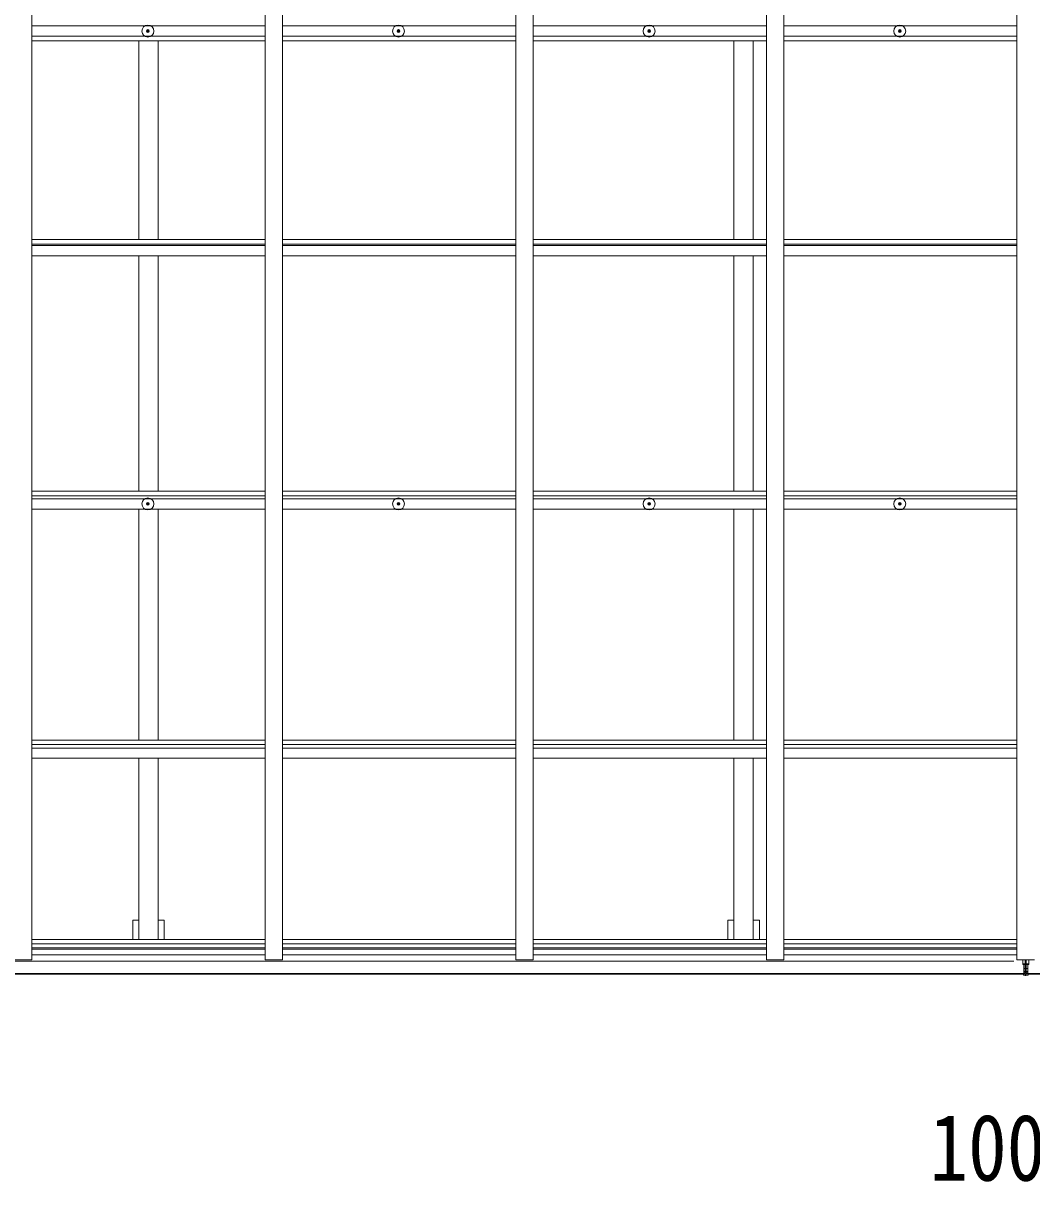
# Model space of a CAD drawing. Units: millimetres at full size, sheet at 1:40; details may follow other scales. Extents: x -11181 to 11305, y -7804 to 7716.
# Drawn here: x 848 to 3730, y 733 to 4042 of the extents above; entities that cross this region are included whole.
import ezdxf
from ezdxf.enums import TextEntityAlignment as Align

# ---------------------------------------------------------------- set-up
doc = ezdxf.new("R2010")
doc.units = ezdxf.units.MM
doc.header["$LTSCALE"] = 40
for name, color, linetype, lineweight in [('0-1_本体', 4, 'Continuous', 9), ('0-2_部品', 7, 'Continuous', 9), ('0-3_ELV2', 4, 'Continuous', 9), ('0-A_寸法', 6, 'Continuous', 9)]:
    doc.layers.add(name, color=color, linetype=linetype, lineweight=lineweight)
doc.styles.add('ＭＳ ゴシック', font='')
doc.styles.get('ＭＳ ゴシック').set_extended_font_data('MS Gothic')

msp = doc.modelspace()

# ---------------------------------------------------------------- linework, layer by layer
at = {"layer": '0-1_本体'}
for p, q in [((873.46, 1366.46), (873.46, 6673.49)), ((1539.46, 1366.46), (1539.46, 6673.49)), ((1589.46, 1366.46), (1589.46, 6673.49)), ((2255.46, 1366.46), (2255.46, 6673.49)), ((2305.46, 1366.46), (2305.46, 6673.49)), ((2971.46, 1366.46), (2971.46, 6673.49)), ((3021.46, 1366.46), (3021.46, 6673.49)), ((3687.45, 1366.46), (3687.45, 6673.49)), ((873.46, 4034.97), (1539.46, 4034.97)), ((873.46, 4004.97), (1539.46, 4004.97)), ((1589.46, 4034.97), (2255.46, 4034.97)), ((1589.46, 4004.97), (2255.46, 4004.97)), ((2305.46, 4034.97), (2971.46, 4034.97)), ((2305.46, 4004.97), (2971.46, 4004.97)), ((3021.46, 4034.97), (3687.45, 4034.97)), ((3021.46, 4004.97), (3687.45, 4004.97)), ((873.46, 3991.97), (1539.46, 3991.97)), ((1178.96, 3424.45), (1178.96, 3991.97)), ((1233.96, 3424.45), (1233.96, 3991.97)), ((1589.46, 3991.97), (2255.46, 3991.97)), ((2305.46, 3991.97), (2971.46, 3991.97)), ((2878.96, 3424.45), (2878.96, 3991.97)), ((2933.96, 3424.45), (2933.96, 3991.97)), ((3021.46, 3991.97), (3687.45, 3991.97)), ((873.46, 3424.45), (1539.46, 3424.45)), ((873.46, 3411.43), (1539.46, 3411.43)), ((1589.46, 3424.45), (2255.46, 3424.45)), ((1589.46, 3411.43), (2255.46, 3411.43)), ((2305.46, 3424.45), (2971.46, 3424.45)), ((2305.46, 3411.43), (2971.46, 3411.43)), ((3021.46, 3424.45), (3687.45, 3424.45)), ((3021.46, 3411.43), (3687.45, 3411.43)), ((873.46, 3407.57), (1539.46, 3407.57)), ((873.46, 3377.69), (1539.46, 3377.69)), ((1178.96, 2705.15), (1178.96, 3377.69)), ((1233.96, 2705.15), (1233.96, 3377.69)), ((1589.46, 3407.57), (2255.46, 3407.57)), ((1589.46, 3377.69), (2255.46, 3377.69)), ((2305.46, 3407.57), (2971.46, 3407.57)), ((2305.46, 3377.69), (2971.46, 3377.69)), ((2878.96, 2705.15), (2878.96, 3377.69)), ((2933.96, 2705.15), (2933.96, 3377.69)), ((3021.46, 3407.57), (3687.45, 3407.57)), ((3021.46, 3377.69), (3687.45, 3377.69)), ((873.46, 2705.15), (1539.46, 2705.15)), ((873.46, 2692.24), (1539.46, 2692.24)), ((873.46, 2683.91), (1539.46, 2683.91)), ((1589.46, 2705.15), (2255.46, 2705.15)), ((1589.46, 2692.24), (2255.46, 2692.24)), ((1589.46, 2683.91), (2255.46, 2683.91)), ((2305.46, 2705.15), (2971.46, 2705.15)), ((2305.46, 2692.24), (2971.46, 2692.24)), ((2305.46, 2683.91), (2971.46, 2683.91)), ((3021.46, 2705.15), (3687.45, 2705.15)), ((3021.46, 2692.24), (3687.44, 2692.24)), ((3021.46, 2683.91), (3687.45, 2683.91)), ((873.46, 2654.64), (1539.46, 2654.64)), ((1178.96, 1994.38), (1178.96, 2654.64)), ((1233.96, 1994.38), (1233.96, 2654.64)), ((1589.46, 2654.64), (2255.46, 2654.64)), ((2305.46, 2654.64), (2971.46, 2654.64)), ((2878.96, 1994.38), (2878.96, 2654.64)), ((2933.96, 1994.38), (2933.96, 2654.64)), ((3021.46, 2654.64), (3687.45, 2654.64)), ((873.46, 1994.38), (1539.46, 1994.38)), ((1589.46, 1994.38), (2255.46, 1994.38)), ((2305.46, 1994.38), (2971.46, 1994.38)), ((3021.46, 1994.38), (3687.45, 1994.38)), ((873.46, 1981.54), (1539.46, 1981.54)), ((873.46, 1971.39), (1539.46, 1971.39)), ((1589.46, 1981.54), (2255.46, 1981.54)), ((1589.46, 1971.39), (2255.46, 1971.39)), ((2305.46, 1981.54), (2971.46, 1981.54)), ((2305.46, 1971.39), (2971.46, 1971.39)), ((3021.46, 1981.54), (3687.45, 1981.54)), ((3021.46, 1971.39), (3687.45, 1971.39)), ((873.46, 1942.42), (1539.46, 1942.42)), ((1178.96, 1425.32), (1178.96, 1942.42)), ((1233.96, 1425.32), (1233.96, 1942.42)), ((1589.46, 1942.42), (2255.46, 1942.42)), ((2305.46, 1942.42), (2971.46, 1942.42)), ((2878.96, 1425.32), (2878.96, 1942.42)), ((2933.96, 1425.32), (2933.96, 1942.42)), ((3021.46, 1942.42), (3687.45, 1942.42)), ((1251.66, 1480.16), (1233.96, 1480.16)), ((1251.66, 1480.16), (1251.66, 1425.32)), ((2951.66, 1480.16), (2933.96, 1480.16)), ((2951.66, 1480.16), (2951.66, 1425.32)), ((873.46, 1425.32), (1539.46, 1425.32)), ((1589.46, 1425.32), (2255.46, 1425.32)), ((2305.46, 1425.32), (2971.46, 1425.32)), ((3021.46, 1425.32), (3687.45, 1425.32)), ((873.46, 1412.5), (1539.46, 1412.5)), ((873.46, 1401.15), (1539.46, 1401.15)), ((873.46, 1397.37), (1539.46, 1397.37)), ((1589.46, 1412.5), (2255.46, 1412.5)), ((1589.46, 1401.15), (2255.46, 1401.15)), ((1589.46, 1397.37), (2255.46, 1397.37)), ((2305.46, 1412.5), (2971.46, 1412.5)), ((2305.46, 1401.15), (2971.46, 1401.15)), ((2305.46, 1397.37), (2971.46, 1397.37)), ((3021.46, 1412.5), (3687.45, 1412.5)), ((3021.46, 1401.15), (3687.45, 1401.15)), ((3021.46, 1397.37), (3687.45, 1397.37)), ((3678.46, 1363.14), (-1263.55, 1363.14)), ((823.46, 1366.46), (873.46, 1366.46)), ((873.46, 1381.42), (1539.46, 1381.42)), ((1539.46, 1366.46), (1589.46, 1366.46)), ((1589.46, 1381.42), (2255.46, 1381.42)), ((2255.46, 1366.46), (2305.46, 1366.46)), ((2305.46, 1381.42), (2971.46, 1381.42)), ((2971.46, 1366.46), (3021.46, 1366.46)), ((3021.46, 1381.42), (3687.45, 1381.42)), ((3687.45, 1366.46), (3737.85, 1366.46)), ((-1298.05, 1327.66), (3710.96, 1327.66)), ((-1298.05, 1325.59), (3710.96, 1325.59)), ((8723.36, 1327.66), (3714.35, 1327.66)), ((8723.36, 1325.59), (3714.35, 1325.59))]:
    msp.add_line(p, q, dxfattribs=at)
for points in [[(1178.96, 1480.16), (1161.26, 1480.16), (1161.26, 1425.32)], [(2878.96, 1480.16), (2861.26, 1480.16), (2861.26, 1425.32)]]:
    msp.add_lwpolyline(points, dxfattribs=at)
at = {"layer": '0-2_部品'}
for p, q in [((1202.41, 4020.47), (1203.52, 4020.49)), ((1202.41, 4019.47), (1203.52, 4019.45)), ((1203.52, 4020.49), (1204.04, 4020.59)), ((1203.52, 4019.45), (1204.04, 4019.35)), ((1204.14, 4021.11), (1204.04, 4020.59)), ((1204.14, 4018.84), (1204.04, 4019.35)), ((1204.16, 4022.22), (1204.14, 4021.11)), ((1204.16, 4017.73), (1204.14, 4018.84)), ((1205.16, 4022.22), (1205.17, 4021.11)), ((1205.16, 4017.73), (1205.17, 4018.84)), ((1205.17, 4021.11), (1205.27, 4020.59)), ((1205.17, 4018.84), (1205.27, 4019.35)), ((1205.79, 4020.49), (1205.27, 4020.59)), ((1205.79, 4019.45), (1205.27, 4019.35)), ((1206.9, 4020.47), (1205.79, 4020.49)), ((1206.9, 4019.47), (1205.79, 4019.45)), ((1918.41, 4020.47), (1919.52, 4020.49)), ((1918.41, 4019.47), (1919.52, 4019.45)), ((1919.52, 4020.49), (1920.04, 4020.59)), ((1919.52, 4019.45), (1920.04, 4019.35)), ((1920.14, 4021.11), (1920.04, 4020.59)), ((1920.14, 4018.84), (1920.04, 4019.35)), ((1920.16, 4022.22), (1920.14, 4021.11)), ((1920.16, 4017.73), (1920.14, 4018.84)), ((1921.16, 4022.22), (1921.17, 4021.11)), ((1921.16, 4017.73), (1921.17, 4018.84)), ((1921.17, 4021.11), (1921.27, 4020.59)), ((1921.17, 4018.84), (1921.27, 4019.35)), ((1921.79, 4020.49), (1921.27, 4020.59)), ((1921.79, 4019.45), (1921.27, 4019.35)), ((1922.9, 4020.47), (1921.79, 4020.49)), ((1922.9, 4019.47), (1921.79, 4019.45)), ((2634.41, 4020.47), (2635.52, 4020.49)), ((2634.41, 4019.47), (2635.52, 4019.45)), ((2635.52, 4020.49), (2636.04, 4020.59)), ((2635.52, 4019.45), (2636.04, 4019.35)), ((2636.14, 4021.11), (2636.04, 4020.59)), ((2636.14, 4018.84), (2636.04, 4019.35)), ((2636.16, 4022.22), (2636.14, 4021.11)), ((2636.16, 4017.73), (2636.14, 4018.84)), ((2637.16, 4022.22), (2637.17, 4021.11)), ((2637.16, 4017.73), (2637.17, 4018.84)), ((2637.17, 4021.11), (2637.27, 4020.59)), ((2637.17, 4018.84), (2637.27, 4019.35)), ((2637.79, 4020.49), (2637.27, 4020.59)), ((2637.79, 4019.45), (2637.27, 4019.35)), ((2638.9, 4020.47), (2637.79, 4020.49)), ((2638.9, 4019.47), (2637.79, 4019.45)), ((3350.41, 4020.47), (3351.52, 4020.49)), ((3350.41, 4019.47), (3351.52, 4019.45)), ((3351.52, 4020.49), (3352.04, 4020.59)), ((3351.52, 4019.45), (3352.04, 4019.35)), ((3352.14, 4021.11), (3352.04, 4020.59)), ((3352.14, 4018.84), (3352.04, 4019.35)), ((3352.16, 4022.22), (3352.14, 4021.11)), ((3352.16, 4017.73), (3352.14, 4018.84)), ((3353.16, 4022.22), (3353.17, 4021.11)), ((3353.16, 4017.73), (3353.17, 4018.84)), ((3353.17, 4021.11), (3353.27, 4020.59)), ((3353.17, 4018.84), (3353.27, 4019.35)), ((3353.79, 4020.49), (3353.27, 4020.59)), ((3353.79, 4019.45), (3353.27, 4019.35)), ((3354.9, 4020.47), (3353.79, 4020.49)), ((3354.9, 4019.47), (3353.79, 4019.45)), ((1202.41, 2669.78), (1203.52, 2669.8)), ((1202.41, 2668.78), (1203.52, 2668.76)), ((1203.52, 2669.8), (1204.04, 2669.9)), ((1203.52, 2668.76), (1204.04, 2668.66)), ((1204.14, 2670.42), (1204.04, 2669.9)), ((1204.14, 2668.14), (1204.04, 2668.66)), ((1204.16, 2671.52), (1204.14, 2670.42)), ((1204.16, 2667.03), (1204.14, 2668.14)), ((1205.16, 2671.52), (1205.17, 2670.42)), ((1205.16, 2667.03), (1205.17, 2668.14)), ((1205.17, 2670.42), (1205.27, 2669.9)), ((1205.17, 2668.14), (1205.27, 2668.66)), ((1205.79, 2669.8), (1205.27, 2669.9)), ((1205.79, 2668.76), (1205.27, 2668.66)), ((1206.9, 2669.78), (1205.79, 2669.8)), ((1206.9, 2668.78), (1205.79, 2668.76)), ((1918.41, 2669.78), (1919.52, 2669.8)), ((1918.41, 2668.78), (1919.52, 2668.76)), ((1919.52, 2669.8), (1920.04, 2669.9)), ((1919.52, 2668.76), (1920.04, 2668.66)), ((1920.14, 2670.42), (1920.04, 2669.9)), ((1920.14, 2668.14), (1920.04, 2668.66)), ((1920.16, 2671.52), (1920.14, 2670.42)), ((1920.16, 2667.03), (1920.14, 2668.14)), ((1921.16, 2671.52), (1921.17, 2670.42)), ((1921.16, 2667.03), (1921.17, 2668.14)), ((1921.17, 2670.42), (1921.27, 2669.9)), ((1921.17, 2668.14), (1921.27, 2668.66)), ((1921.79, 2669.8), (1921.27, 2669.9)), ((1921.79, 2668.76), (1921.27, 2668.66)), ((1922.9, 2669.78), (1921.79, 2669.8)), ((1922.9, 2668.78), (1921.79, 2668.76)), ((2634.41, 2669.78), (2635.52, 2669.8)), ((2634.41, 2668.78), (2635.52, 2668.76)), ((2635.52, 2669.8), (2636.04, 2669.9)), ((2635.52, 2668.76), (2636.04, 2668.66)), ((2636.14, 2670.42), (2636.04, 2669.9)), ((2636.14, 2668.14), (2636.04, 2668.66)), ((2636.16, 2671.52), (2636.14, 2670.42)), ((2636.16, 2667.03), (2636.14, 2668.14)), ((2637.16, 2671.52), (2637.17, 2670.42)), ((2637.16, 2667.03), (2637.17, 2668.14)), ((2637.17, 2670.42), (2637.27, 2669.9)), ((2637.17, 2668.14), (2637.27, 2668.66)), ((2637.79, 2669.8), (2637.27, 2669.9)), ((2637.79, 2668.76), (2637.27, 2668.66)), ((2638.9, 2669.78), (2637.79, 2669.8)), ((2638.9, 2668.78), (2637.79, 2668.76)), ((3350.41, 2669.78), (3351.52, 2669.8)), ((3350.41, 2668.78), (3351.52, 2668.76)), ((3351.52, 2669.8), (3352.04, 2669.9)), ((3351.52, 2668.76), (3352.04, 2668.66)), ((3352.14, 2670.42), (3352.04, 2669.9)), ((3352.14, 2668.14), (3352.04, 2668.66)), ((3352.16, 2671.52), (3352.14, 2670.42)), ((3352.16, 2667.03), (3352.14, 2668.14)), ((3353.16, 2671.52), (3353.17, 2670.42)), ((3353.16, 2667.03), (3353.17, 2668.14)), ((3353.17, 2670.42), (3353.27, 2669.9)), ((3353.17, 2668.14), (3353.27, 2668.66)), ((3353.79, 2669.8), (3353.27, 2669.9)), ((3353.79, 2668.76), (3353.27, 2668.66)), ((3354.9, 2669.78), (3353.79, 2669.8)), ((3354.9, 2668.78), (3353.79, 2668.76))]:
    msp.add_line(p, q, dxfattribs=at)
for centre, radius in [((1204.66, 4019.97), 17), ((1204.66, 4019.97), 4), ((1920.66, 4019.97), 17), ((1920.66, 4019.97), 4), ((2636.66, 4019.97), 17), ((2636.66, 4019.97), 4), ((3352.66, 4019.97), 17), ((3352.66, 4019.97), 4), ((1204.66, 2669.28), 17), ((1920.66, 2669.28), 17), ((2636.66, 2669.28), 17), ((3352.66, 2669.28), 17), ((1204.66, 2669.28), 4), ((1920.66, 2669.28), 4), ((2636.66, 2669.28), 4), ((3352.66, 2669.28), 4)]:
    msp.add_circle(centre, radius, dxfattribs=at)
for centre, start, end in [((1204.66, 4019.97), 167.44414, 192.55586), ((1204.66, 4019.97), 77.44414, 102.55586), ((1204.66, 4019.97), 257.44414, 282.55586), ((1204.66, 4019.97), 347.44414, 12.55586), ((1920.66, 4019.97), 167.44414, 192.55586), ((1920.66, 4019.97), 77.44414, 102.55586), ((1920.66, 4019.97), 257.44414, 282.55586), ((1920.66, 4019.97), 347.44414, 12.55586), ((2636.66, 4019.97), 167.44414, 192.55586), ((2636.66, 4019.97), 77.44414, 102.55586), ((2636.66, 4019.97), 257.44414, 282.55586), ((2636.66, 4019.97), 347.44414, 12.55586), ((3352.66, 4019.97), 167.44414, 192.55586), ((3352.66, 4019.97), 77.44414, 102.55586), ((3352.66, 4019.97), 257.44414, 282.55586), ((3352.66, 4019.97), 347.44414, 12.55586), ((1204.66, 2669.28), 167.44414, 192.55586), ((1204.66, 2669.28), 77.44414, 102.55586), ((1204.66, 2669.28), 257.44414, 282.55586), ((1204.66, 2669.28), 347.44414, 12.55586), ((1920.66, 2669.28), 167.44414, 192.55586), ((1920.66, 2669.28), 77.44414, 102.55586), ((1920.66, 2669.28), 257.44414, 282.55586), ((1920.66, 2669.28), 347.44414, 12.55586), ((2636.66, 2669.28), 167.44414, 192.55586), ((2636.66, 2669.28), 77.44414, 102.55586), ((2636.66, 2669.28), 257.44414, 282.55586), ((2636.66, 2669.28), 347.44414, 12.55586), ((3352.66, 2669.28), 167.44414, 192.55586), ((3352.66, 2669.28), 77.44414, 102.55586), ((3352.66, 2669.28), 257.44414, 282.55586), ((3352.66, 2669.28), 347.44414, 12.55586)]:
    msp.add_arc(centre, 2.3, start, end, dxfattribs=at)
at = {"layer": '0-3_ELV2'}
for p, q in [((3704.15, 1366.46), (3704.15, 1355.57)), ((3711.15, 1362.63), (3711.15, 1366.46)), ((3711.15, 1362.63), (3714.15, 1362.63)), ((3711.15, 1362.63), (3711.15, 1355.56)), ((3714.15, 1362.63), (3714.15, 1366.46)), ((3714.15, 1362.63), (3714.15, 1355.56)), ((3721.15, 1366.46), (3721.15, 1355.57)), ((3704.15, 1355.07), (3711.15, 1355.13)), ((3704.15, 1353.7), (3711.15, 1353.63)), ((3706.15, 1327.13), (3706.15, 1325.64)), ((3711.15, 1325.33), (3706.15, 1325.64)), ((3706.15, 1325.64), (3706.15, 1322.63)), ((3707.15, 1353.67), (3707.15, 1341.8)), ((3707.15, 1341.8), (3711.15, 1341.84)), ((3707.15, 1341.8), (3707.15, 1333.57)), ((3707.15, 1333.57), (3711.15, 1333.63)), ((3707.15, 1333.57), (3707.15, 1329.97)), ((3707.15, 1329.97), (3711.15, 1330.04)), ((3707.15, 1329.97), (3707.15, 1328.13)), ((3707.15, 1328.13), (3711.15, 1328.13)), ((3711.15, 1355.56), (3714.15, 1355.56)), ((3711.15, 1355.56), (3711.15, 1345.92)), ((3711.15, 1345.92), (3714.15, 1345.92)), ((3711.15, 1345.92), (3711.15, 1338.85)), ((3711.15, 1338.85), (3714.15, 1338.85)), ((3711.15, 1328.13), (3711.15, 1338.85)), ((3711.15, 1328.13), (3711.15, 1325.33)), ((3712.65, 1325.24), (3711.15, 1325.33)), ((3719.15, 1325.64), (3712.65, 1325.24)), ((3712.65, 1322.24), (3712.65, 1325.24)), ((3714.15, 1355.56), (3714.15, 1345.92)), ((3721.15, 1354.2), (3714.15, 1354.13)), ((3714.15, 1345.92), (3714.15, 1338.85)), ((3714.15, 1328.13), (3714.15, 1338.85)), ((3714.15, 1330.04), (3718.15, 1330.04)), ((3714.15, 1328.13), (3718.15, 1328.13)), ((3718.15, 1353.67), (3718.15, 1341.84)), ((3718.15, 1330.04), (3718.15, 1328.13)), ((3719.15, 1327.13), (3719.15, 1325.64)), ((3721.15, 1355.07), (3721.15, 1354.2)), ((3706.15, 1322.63), (3711, 1322.34)), ((3711, 1322.34), (3712.65, 1322.24))]:
    msp.add_line(p, q, dxfattribs=at)
for points in [[(3711.15, 1355.63), (3704.15, 1355.57), (3704.15, 1355.07), (3704.15, 1354.2)], [(3711.15, 1354.13), (3704.15, 1354.2), (3704.15, 1353.7)], [(3712.65, 1322.24), (3719.15, 1322.63), (3719.15, 1325.64)], [(3714.15, 1355.13), (3721.15, 1355.07), (3721.15, 1355.57), (3714.15, 1355.63)], [(3714.15, 1353.63), (3721.15, 1353.7), (3721.15, 1354.2)], [(3714.15, 1341.84), (3718.15, 1341.84), (3718.15, 1333.63)], [(3714.15, 1333.63), (3718.15, 1333.63), (3718.15, 1330.04)]]:
    msp.add_lwpolyline(points, dxfattribs=at)
for centre, start, end in [((3707.15, 1327.13), 90, 180), ((3718.15, 1327.13), 0, 90)]:
    msp.add_arc(centre, 1, start, end, dxfattribs=at)
for centre, major_axis, ratio, start_param, end_param in [((3711.18, 1325.33), (0.18, 2.99), 0.008711, 1.5718618, 3.1415927), ((3539.29, 1335.85), (171.87, -10.52), 0.017422, 0.0000005, 0.0010659)]:
    msp.add_ellipse(centre, major_axis=major_axis, ratio=ratio, start_param=start_param, end_param=end_param, dxfattribs=at)

# ---------------------------------------------------------------- texts
at = {"layer": '0-A_寸法', "color": 7, "style": 'ＭＳ ゴシック', "width": 0.85}
msp.add_text('10064', height=190.6, dxfattribs=at).set_placement((3437.65, 678.6), align=Align.BOTTOM_LEFT)

doc.saveas('drawing.dxf')
